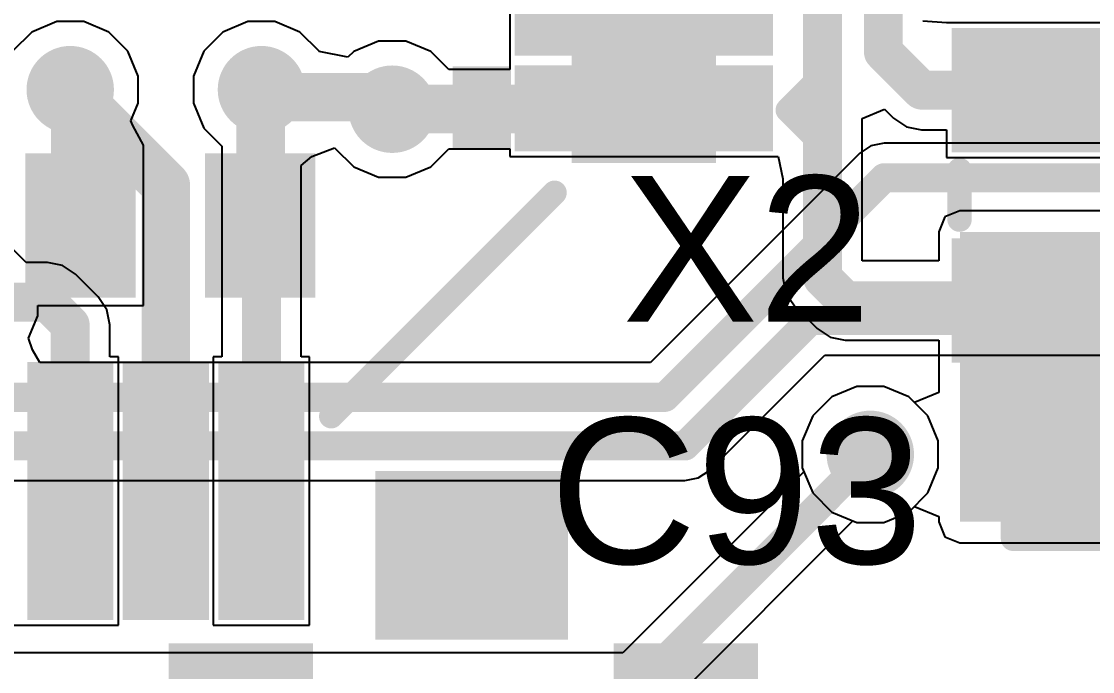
# Model space of a CAD drawing. Header units: millimetres. Extents: x -12 to 5428, y 0 to 5422.
# Drawn here: x 27.2 to 32.8, y 19.79 to 23.19 of the extents above; entities that cross this region are included whole.
import ezdxf

# ---------------------------------------------------------------- set-up
doc = ezdxf.new("R2010")
doc.units = ezdxf.units.MM
for name, color, linetype in [('BottomLayer', 5, 'Continuous'), ('BottomPaste', 16, 'Continuous'), ('BottomSolder', 6, 'Continuous'), ('TopLayer', 1, 'Continuous'), ('TopOverlay', 2, 'Continuous'), ('TopPaste', 8, 'Continuous'), ('TopSolder', 216, 'Continuous'), ('ViaHoleLayer', 16, 'Continuous')]:
    doc.layers.add(name, color=color, linetype=linetype)
doc.styles.add('Arial', font='', dxfattribs={"height": 0.2})
doc.styles.get('Arial').set_extended_font_data('Arial')

# ---------------------------------------------------------------- blocks, each defined once
blk = doc.blocks.new('64_LQFP__10_10__1')
at = {"layer": 'TopLayer'}
for points in [[(-3.6, 6.35), (-3.6, 5.15), (-3.9, 5.15), (-3.9, 6.35)], [(-3.1, 6.35), (-3.1, 5.15), (-3.4, 5.15), (-3.4, 6.35)], [(-2.6, 6.35), (-2.6, 5.15), (-2.9, 5.15), (-2.9, 6.35)], [(-6.35, 3.9), (-5.15, 3.9), (-5.15, 3.6), (-6.35, 3.6)], [(-6.35, 3.4), (-5.15, 3.4), (-5.15, 3.1), (-6.35, 3.1)]]:
    blk.add_hatch(color=1, dxfattribs=at).paths.add_polyline_path(points)
at = {"layer": 'TopOverlay'}
blk.add_hatch(color=2, dxfattribs=at).paths.add_polyline_path([(-5.0546, 3.5306), (-4.7498, 3.5306), (-4.7498, 3.9624), (-5.0546, 3.9624)])
at = {"layer": 'TopPaste'}
for points in [[(-3.6, 6.35), (-3.6, 5.15), (-3.9, 5.15), (-3.9, 6.35)], [(-3.1, 6.35), (-3.1, 5.15), (-3.4, 5.15), (-3.4, 6.35)], [(-2.6, 6.35), (-2.6, 5.15), (-2.9, 5.15), (-2.9, 6.35)], [(-6.35, 3.9), (-5.15, 3.9), (-5.15, 3.6), (-6.35, 3.6)], [(-6.35, 3.4), (-5.15, 3.4), (-5.15, 3.1), (-6.35, 3.1)]]:
    blk.add_hatch(color=8, dxfattribs=at).paths.add_polyline_path(points)
at = {"layer": 'TopSolder'}
for points in [[(-3.525, 6.425), (-3.525, 5.075), (-3.975, 5.075), (-3.975, 6.425)], [(-3.025, 6.425), (-3.025, 5.075), (-3.475, 5.075), (-3.475, 6.425)], [(-2.525, 6.425), (-2.525, 5.075), (-2.975, 5.075), (-2.975, 6.425)], [(-6.425, 3.975), (-5.075, 3.975), (-5.075, 3.525), (-6.425, 3.525)], [(-6.425, 3.475), (-5.075, 3.475), (-5.075, 3.025), (-6.425, 3.025)]]:
    blk.add_hatch(color=216, dxfattribs=at).paths.add_polyline_path(points)
at = {"layer": 'TopOverlay', "const_width": 0.127}
for points in [[(-4.1148, 5.3594), (-5.2832, 4.191)], [(-6.6294, 3.8862), (-6.6294, 3.6322)], [(-6.5024, 3.7592), (-6.6294, 3.8862)], [(-6.5024, 3.7592), (-6.6294, 3.6322)]]:
    blk.add_lwpolyline(points, dxfattribs=at)
at = {"layer": 'TopOverlay', "const_width": 0.0635}
for points in [[(-4.1465, 5.3594, 1), (-4.083, 5.3594, 1)], [(-5.3149, 4.191, 1), (-5.2514, 4.191, 1)], [(-6.6611, 3.8862, 1), (-6.5976, 3.8862, 1)], [(-6.6611, 3.8862, 1), (-6.5976, 3.8862, 1)], [(-6.5341, 3.7592, 1), (-6.4706, 3.7592, 1)], [(-6.5341, 3.7592, 1), (-6.4706, 3.7592, 1)], [(-6.6611, 3.6322, 1), (-6.5976, 3.6322, 1)], [(-6.6611, 3.6322, 1), (-6.5976, 3.6322, 1)]]:
    blk.add_lwpolyline(points, format="xyb", close=True, dxfattribs=at)
blk = doc.blocks.new('SMD1610_2P_52')
at = {"layer": 'TopLayer'}
for points in [[(-0.8, 0.5), (-0.3, 0.5), (-0.3, -0.5), (-0.8, -0.5)], [(0.3, 0.5), (0.8, 0.5), (0.8, -0.5), (0.3, -0.5)]]:
    blk.add_hatch(color=1, dxfattribs=at).paths.add_polyline_path(points)
at = {"layer": 'TopPaste'}
for points in [[(-0.8, 0.5), (-0.3, 0.5), (-0.3, -0.5), (-0.8, -0.5)], [(0.3, 0.5), (0.8, 0.5), (0.8, -0.5), (0.3, -0.5)]]:
    blk.add_hatch(color=8, dxfattribs=at).paths.add_polyline_path(points)
at = {"layer": 'TopSolder'}
for points in [[(-0.875, 0.575), (-0.225, 0.575), (-0.225, -0.575), (-0.875, -0.575)], [(0.225, 0.575), (0.875, 0.575), (0.875, -0.575), (0.225, -0.575)]]:
    blk.add_hatch(color=216, dxfattribs=at).paths.add_polyline_path(points)
at = {"layer": 'TopOverlay', "const_width": 0.127}
for points in [[(-0.127, 0.5334), (0.133, 0.5334)], [(-0.127, -0.5334), (0.133, -0.5334)]]:
    blk.add_lwpolyline(points, dxfattribs=at)
at = {"layer": 'TopOverlay', "const_width": 0.0635}
for points in [[(-0.1588, 0.5334, 1), (-0.0953, 0.5334, 1)], [(0.1012, 0.5334, 1), (0.1647, 0.5334, 1)], [(-0.1588, -0.5334, 1), (-0.0953, -0.5334, 1)], [(0.1012, -0.5334, 1), (0.1647, -0.5334, 1)]]:
    blk.add_lwpolyline(points, format="xyb", close=True, dxfattribs=at)
blk = doc.blocks.new('C___0402_B_127')
at = {"layer": 'BottomLayer'}
for points in [[(-0.2413, 0.3175), (-0.2413, -0.3175), (-0.6985, -0.3175), (-0.6985, 0.3175)], [(0.6985, 0.3175), (0.6985, -0.3175), (0.2413, -0.3175), (0.2413, 0.3175)]]:
    blk.add_hatch(color=5, dxfattribs=at).paths.add_polyline_path(points)
at = {"layer": 'BottomPaste'}
for points in [[(-0.2413, 0.3175), (-0.2413, -0.3175), (-0.6985, -0.3175), (-0.6985, 0.3175)], [(0.6985, 0.3175), (0.6985, -0.3175), (0.2413, -0.3175), (0.2413, 0.3175)]]:
    blk.add_hatch(color=16, dxfattribs=at).paths.add_polyline_path(points)
at = {"layer": 'BottomSolder'}
for points in [[(-0.1813, 0.3775), (-0.1813, -0.3775), (-0.7585, -0.3775), (-0.7585, 0.3775)], [(0.7585, 0.3775), (0.7585, -0.3775), (0.1813, -0.3775), (0.1813, 0.3775)]]:
    blk.add_hatch(color=6, dxfattribs=at).paths.add_polyline_path(points)
blk = doc.blocks.new('C___0402_B_132')
at = {"layer": 'BottomLayer'}
for points in [[(-0.2413, 0.3175), (-0.2413, -0.3175), (-0.6985, -0.3175), (-0.6985, 0.3175)], [(0.6985, 0.3175), (0.6985, -0.3175), (0.2413, -0.3175), (0.2413, 0.3175)]]:
    blk.add_hatch(color=5, dxfattribs=at).paths.add_polyline_path(points)
at = {"layer": 'BottomPaste'}
for points in [[(-0.2413, 0.3175), (-0.2413, -0.3175), (-0.6985, -0.3175), (-0.6985, 0.3175)], [(0.6985, 0.3175), (0.6985, -0.3175), (0.2413, -0.3175), (0.2413, 0.3175)]]:
    blk.add_hatch(color=16, dxfattribs=at).paths.add_polyline_path(points)
at = {"layer": 'BottomSolder'}
for points in [[(-0.1813, 0.3775), (-0.1813, -0.3775), (-0.7585, -0.3775), (-0.7585, 0.3775)], [(0.7585, 0.3775), (0.7585, -0.3775), (0.1813, -0.3775), (0.1813, 0.3775)]]:
    blk.add_hatch(color=6, dxfattribs=at).paths.add_polyline_path(points)
blk = doc.blocks.new('C___0402_137')
at = {"layer": 'TopLayer'}
for points in [[(-0.6985, -0.3175), (-0.6985, 0.3175), (-0.2413, 0.3175), (-0.2413, -0.3175)], [(0.2413, -0.3175), (0.2413, 0.3175), (0.6985, 0.3175), (0.6985, -0.3175)]]:
    blk.add_hatch(color=1, dxfattribs=at).paths.add_polyline_path(points)
at = {"layer": 'TopPaste'}
for points in [[(-0.6985, -0.3175), (-0.6985, 0.3175), (-0.2413, 0.3175), (-0.2413, -0.3175)], [(0.2413, -0.3175), (0.2413, 0.3175), (0.6985, 0.3175), (0.6985, -0.3175)]]:
    blk.add_hatch(color=8, dxfattribs=at).paths.add_polyline_path(points)
at = {"layer": 'TopSolder'}
for points in [[(-0.7585, -0.3775), (-0.7585, 0.3775), (-0.1813, 0.3775), (-0.1813, -0.3775)], [(0.1813, -0.3775), (0.1813, 0.3775), (0.7585, 0.3775), (0.7585, -0.3775)]]:
    blk.add_hatch(color=216, dxfattribs=at).paths.add_polyline_path(points)
at = {"layer": 'TopOverlay', "const_width": 0.127}
for points in [[(-0.7874, 0.4064), (-0.2794, 0.4064)], [(-0.7874, -0.4064), (-0.7874, 0.4064)], [(0.2794, 0.4064), (0.7874, 0.4064)], [(0.7874, -0.4064), (0.7874, 0.4064)], [(-0.7874, -0.4064), (-0.2794, -0.4064)], [(0.2794, -0.4064), (0.7874, -0.4064)]]:
    blk.add_lwpolyline(points, dxfattribs=at)
at = {"layer": 'TopOverlay', "const_width": 0.0635}
for points in [[(-0.8192, 0.4064, 1), (-0.7557, 0.4064, 1)], [(-0.8192, 0.4064, 1), (-0.7557, 0.4064, 1)], [(-0.3112, 0.4064, 1), (-0.2477, 0.4064, 1)], [(0.2476, 0.4064, 1), (0.3111, 0.4064, 1)], [(0.7556, 0.4064, 1), (0.8191, 0.4064, 1)], [(0.7556, 0.4064, 1), (0.8191, 0.4064, 1)], [(-0.8192, -0.4064, 1), (-0.7557, -0.4064, 1)], [(-0.8192, -0.4064, 1), (-0.7557, -0.4064, 1)], [(-0.3112, -0.4064, 1), (-0.2477, -0.4064, 1)], [(0.2476, -0.4064, 1), (0.3111, -0.4064, 1)], [(0.7556, -0.4064, 1), (0.8191, -0.4064, 1)], [(0.7556, -0.4064, 1), (0.8191, -0.4064, 1)]]:
    blk.add_lwpolyline(points, format="xyb", close=True, dxfattribs=at)
blk = doc.blocks.new('C___0402_B_148')
at = {"layer": 'BottomLayer'}
for points in [[(-0.2413, 0.3175), (-0.2413, -0.3175), (-0.6985, -0.3175), (-0.6985, 0.3175)], [(0.6985, 0.3175), (0.6985, -0.3175), (0.2413, -0.3175), (0.2413, 0.3175)]]:
    blk.add_hatch(color=5, dxfattribs=at).paths.add_polyline_path(points)
at = {"layer": 'BottomPaste'}
for points in [[(-0.2413, 0.3175), (-0.2413, -0.3175), (-0.6985, -0.3175), (-0.6985, 0.3175)], [(0.6985, 0.3175), (0.6985, -0.3175), (0.2413, -0.3175), (0.2413, 0.3175)]]:
    blk.add_hatch(color=16, dxfattribs=at).paths.add_polyline_path(points)
at = {"layer": 'BottomSolder'}
for points in [[(-0.1813, 0.3775), (-0.1813, -0.3775), (-0.7585, -0.3775), (-0.7585, 0.3775)], [(0.7585, 0.3775), (0.7585, -0.3775), (0.1813, -0.3775), (0.1813, 0.3775)]]:
    blk.add_hatch(color=6, dxfattribs=at).paths.add_polyline_path(points)
blk = doc.blocks.new('CAP_0603_B_149')
at = {"layer": 'BottomLayer'}
for points in [[(-1.143, -0.4445), (-1.143, 0.4445), (-0.381, 0.4445), (-0.381, -0.4445)], [(0.381, -0.4445), (0.381, 0.4445), (1.143, 0.4445), (1.143, -0.4445)]]:
    blk.add_hatch(color=5, dxfattribs=at).paths.add_polyline_path(points)
at = {"layer": 'BottomPaste'}
for points in [[(-1.143, -0.4445), (-1.143, 0.4445), (-0.381, 0.4445), (-0.381, -0.4445)], [(0.381, -0.4445), (0.381, 0.4445), (1.143, 0.4445), (1.143, -0.4445)]]:
    blk.add_hatch(color=16, dxfattribs=at).paths.add_polyline_path(points)
at = {"layer": 'BottomSolder'}
for points in [[(-1.203, -0.5045), (-1.203, 0.5045), (-0.321, 0.5045), (-0.321, -0.5045)], [(0.321, -0.5045), (0.321, 0.5045), (1.203, 0.5045), (1.203, -0.5045)]]:
    blk.add_hatch(color=6, dxfattribs=at).paths.add_polyline_path(points)
blk = doc.blocks.new('C___0402_B_151')
at = {"layer": 'BottomLayer'}
for points in [[(-0.2413, 0.3175), (-0.2413, -0.3175), (-0.6985, -0.3175), (-0.6985, 0.3175)], [(0.6985, 0.3175), (0.6985, -0.3175), (0.2413, -0.3175), (0.2413, 0.3175)]]:
    blk.add_hatch(color=5, dxfattribs=at).paths.add_polyline_path(points)
at = {"layer": 'BottomPaste'}
for points in [[(-0.2413, 0.3175), (-0.2413, -0.3175), (-0.6985, -0.3175), (-0.6985, 0.3175)], [(0.6985, 0.3175), (0.6985, -0.3175), (0.2413, -0.3175), (0.2413, 0.3175)]]:
    blk.add_hatch(color=16, dxfattribs=at).paths.add_polyline_path(points)
at = {"layer": 'BottomSolder'}
for points in [[(-0.1813, 0.3775), (-0.1813, -0.3775), (-0.7585, -0.3775), (-0.7585, 0.3775)], [(0.7585, 0.3775), (0.7585, -0.3775), (0.1813, -0.3775), (0.1813, 0.3775)]]:
    blk.add_hatch(color=6, dxfattribs=at).paths.add_polyline_path(points)

msp = doc.modelspace()

# ---------------------------------------------------------------- hatches: boundary and pattern name
at = {"layer": 'BottomLayer'}
h = msp.add_hatch(color=5, dxfattribs=at)
edge = h.paths.add_edge_path()
edge.add_arc((27.4546, 22.8298), 0.2286, 0, 360)
h = msp.add_hatch(color=5, dxfattribs=at)
edge = h.paths.add_edge_path()
edge.add_arc((28.4546, 22.8298), 0.2286, 0, 360)
h = msp.add_hatch(color=5, dxfattribs=at)
edge = h.paths.add_edge_path()
edge.add_arc((29.1385, 22.7278), 0.2286, 0, 360)
h = msp.add_hatch(color=5, dxfattribs=at)
edge = h.paths.add_edge_path()
edge.add_arc((31.639, 20.9238), 0.2286, 0, 360)
at = {"layer": 'TopLayer'}
h = msp.add_hatch(color=1, dxfattribs=at)
edge = h.paths.add_edge_path()
edge.add_arc((27.4546, 22.8298), 0.2286, 0, 360)
h = msp.add_hatch(color=1, dxfattribs=at)
edge = h.paths.add_edge_path()
edge.add_arc((28.4546, 22.8298), 0.2286, 0, 360)
h = msp.add_hatch(color=1, dxfattribs=at)
edge = h.paths.add_edge_path()
edge.add_arc((29.1385, 22.7278), 0.2286, 0, 360)
msp.add_hatch(color=1, dxfattribs=at).paths.add_polyline_path([(32.1072, 20.5715), (33.139, 20.5715), (33.139, 22.0869), (32.1072, 22.0869)])
h = msp.add_hatch(color=1, dxfattribs=at)
edge = h.paths.add_edge_path()
edge.add_arc((31.639, 20.9238), 0.2286, 0, 360)
at = {"layer": 'ViaHoleLayer'}
h = msp.add_hatch(color=16, dxfattribs=at)
edge = h.paths.add_edge_path()
edge.add_arc((27.4546, 22.8298), 0.1016, 0, 360)
h = msp.add_hatch(color=16, dxfattribs=at)
edge = h.paths.add_edge_path()
edge.add_arc((28.4546, 22.8298), 0.1016, 0, 360)
h = msp.add_hatch(color=16, dxfattribs=at)
edge = h.paths.add_edge_path()
edge.add_arc((29.1385, 22.7278), 0.1016, 0, 360)
h = msp.add_hatch(color=16, dxfattribs=at)
edge = h.paths.add_edge_path()
edge.add_arc((31.639, 20.9238), 0.1016, 0, 360)

# ---------------------------------------------------------------- linework, layer by layer
at = {"layer": 'BottomLayer'}
for p, q in [((27.3839, 23.1854), (27.2532, 23.1312)), ((27.5253, 23.1854), (27.3839, 23.1854)), ((27.656, 23.1312), (27.5253, 23.1854)), ((27.2532, 23.1312), (27.1531, 23.0312)), ((27.7561, 23.0312), (27.656, 23.1312)), ((27.8102, 22.9005), (27.7561, 23.0312)), ((27.8102, 22.759), (27.8102, 22.9005)), ((27.7718, 22.6663), (27.8102, 22.759)), ((27.7828, 22.6435), (27.7718, 22.6663)), ((27.8379, 22.5393), (27.7828, 22.6435)), ((27.8379, 21.7011), (27.8379, 22.5393)), ((27.8379, 22.5393), (27.8379, 22.5393)), ((31.6422, 22.5367), (31.5834, 22.4974)), ((31.7115, 22.5505), (31.6422, 22.5367)), ((33.5166, 22.5505), (31.7115, 22.5505)), ((31.5834, 22.4974), (30.4893, 21.4033)), ((27.2848, 21.6487), (27.2848, 21.7011)), ((27.2848, 21.7011), (27.8379, 21.7011)), ((27.2358, 21.5303), (27.2848, 21.6487)), ((27.2574, 21.4709), (27.2358, 21.5303)), ((27.2956, 21.4033), (27.2574, 21.4709)), ((30.4893, 21.4033), (27.2956, 21.4033)), ((30.7978, 20.8399), (31.4004, 21.4425)), ((31.4004, 21.4425), (34.8304, 21.4425)), ((31.5683, 21.2794), (31.4376, 21.2253)), ((31.7097, 21.2794), (31.5683, 21.2794)), ((31.8404, 21.2253), (31.7097, 21.2794)), ((31.4376, 21.2253), (31.3375, 21.1252)), ((31.9404, 21.1252), (31.8404, 21.2253)), ((31.3375, 21.1252), (31.2834, 20.9945)), ((31.9946, 20.9945), (31.9404, 21.1252)), ((31.2834, 20.9945), (31.2834, 20.8531)), ((31.9946, 20.8531), (31.9946, 20.9945)), ((30.739, 20.8006), (30.7978, 20.8399)), ((31.2834, 20.8531), (31.3375, 20.7224)), ((31.9404, 20.7224), (31.9946, 20.8531)), ((26.6481, 20.7868), (30.6696, 20.7868)), ((30.6696, 20.7868), (30.739, 20.8006)), ((31.3375, 20.7224), (31.4376, 20.6223)), ((31.8404, 20.6223), (31.9404, 20.7224)), ((31.4376, 20.6223), (31.5683, 20.5682)), ((31.7097, 20.5682), (31.8404, 20.6223)), ((31.5683, 20.5682), (31.7097, 20.5682))]:
    msp.add_line(p, q, dxfattribs=at)
for points, const_width in [([(27.4546, 22.8298), (27.4812, 22.8032)], 0.254), ([(27.4812, 22.1468), (27.4812, 22.8032)], 0.254), ([(28.451, 22.1238), (28.451, 22.8263)], 0.254), ([(28.4546, 22.8298), (28.4935, 22.7909)], 0.254), ([(28.4935, 22.7909), (29.0204, 22.7909)], 0.254), ([(29.0204, 22.7909), (29.0835, 22.7278)], 0.254), ([(30.4488, 22.7289), (30.4546, 22.7347)], 0.254), ([(29.0835, 22.7278), (29.1385, 22.7278)], 0.254), ([(29.1385, 22.7278), (29.1396, 22.7289)], 0.254), ([(29.1396, 22.7289), (30.4488, 22.7289)], 0.254), ([(30.5644, 21.222), (31.7115, 22.3692)], 0.1524), ([(31.7115, 22.3692), (35.2479, 22.3692)], 0.1524), ([(27.4812, 22.1468), (27.5077, 22.1202)], 0.254), ([(28.4475, 22.1202), (28.451, 22.1238)], 0.254), ([(30.6696, 20.968), (31.3253, 21.6238)], 0.1524), ([(31.3253, 21.6238), (35.2479, 21.6238)], 0.1524), ([(26.816, 21.222), (30.5644, 21.222)], 0.1524), ([(26.6481, 20.968), (30.6696, 20.968)], 0.1524)]:
    msp.add_lwpolyline(points, dxfattribs=dict(at, const_width=const_width))
for points, const_width in [([(27.3911, 22.8298, 1), (27.5181, 22.8298, 1)], 0.127), ([(27.4177, 22.8032, 1), (27.5447, 22.8032, 1)], 0.127), ([(27.4177, 22.8032, 1), (27.5447, 22.8032, 1)], 0.127), ([(28.3875, 22.8263, 1), (28.5145, 22.8263, 1)], 0.127), ([(28.3911, 22.8298, 1), (28.5181, 22.8298, 1)], 0.127), ([(28.43, 22.7909, 1), (28.557, 22.7909, 1)], 0.127), ([(28.43, 22.7909, 1), (28.557, 22.7909, 1)], 0.127), ([(28.9569, 22.7909, 1), (29.0839, 22.7909, 1)], 0.127), ([(28.9569, 22.7909, 1), (29.0839, 22.7909, 1)], 0.127), ([(30.3911, 22.7347, 1), (30.5181, 22.7347, 1)], 0.127), ([(29.02, 22.7278, 1), (29.147, 22.7278, 1)], 0.127), ([(29.02, 22.7278, 1), (29.147, 22.7278, 1)], 0.127), ([(29.075, 22.7278, 1), (29.202, 22.7278, 1)], 0.127), ([(29.075, 22.7278, 1), (29.202, 22.7278, 1)], 0.127), ([(29.0761, 22.7289, 1), (29.2031, 22.7289, 1)], 0.127), ([(29.0761, 22.7289, 1), (29.2031, 22.7289, 1)], 0.127), ([(30.3853, 22.7289, 1), (30.5123, 22.7289, 1)], 0.127), ([(30.3853, 22.7289, 1), (30.5123, 22.7289, 1)], 0.127), ([(31.6734, 22.3692, 1), (31.7496, 22.3692, 1)], 0.0762), ([(31.6734, 22.3692, 1), (31.7496, 22.3692, 1)], 0.0762), ([(27.4177, 22.1468, 1), (27.5447, 22.1468, 1)], 0.127), ([(27.4177, 22.1468, 1), (27.5447, 22.1468, 1)], 0.127), ([(27.4442, 22.1202, 1), (27.5712, 22.1202, 1)], 0.127), ([(28.384, 22.1202, 1), (28.511, 22.1202, 1)], 0.127), ([(28.3875, 22.1238, 1), (28.5145, 22.1238, 1)], 0.127), ([(28.3875, 22.1238, 1), (28.5145, 22.1238, 1)], 0.127), ([(31.2872, 21.6238, 1), (31.3634, 21.6238, 1)], 0.0762), ([(31.2872, 21.6238, 1), (31.3634, 21.6238, 1)], 0.0762), ([(30.5263, 21.222, 1), (30.6025, 21.222, 1)], 0.0762), ([(30.5263, 21.222, 1), (30.6025, 21.222, 1)], 0.0762), ([(30.6315, 20.968, 1), (30.7077, 20.968, 1)], 0.0762), ([(30.6315, 20.968, 1), (30.7077, 20.968, 1)], 0.0762)]:
    msp.add_lwpolyline(points, format="xyb", close=True, dxfattribs=dict(at, const_width=const_width))
at = {"layer": 'TopLayer'}
for p, q in [((29.753, 23.9808), (29.753, 22.935)), ((28.3839, 23.1854), (28.2532, 23.1312)), ((28.5253, 23.1854), (28.3839, 23.1854)), ((28.656, 23.1312), (28.5253, 23.1854)), ((32.0374, 23.179), (31.9144, 23.1887)), ((33.2406, 23.179), (32.0374, 23.179)), ((32.0374, 23.179), (32.0374, 23.179)), ((28.2532, 23.1312), (28.1531, 23.0312)), ((28.7561, 23.0312), (28.656, 23.1312)), ((29.0677, 23.0834), (28.937, 23.0293)), ((29.2092, 23.0834), (29.0677, 23.0834)), ((29.3399, 23.0293), (29.2092, 23.0834)), ((28.1531, 23.0312), (28.099, 22.9005)), ((28.757, 23.0289), (28.7561, 23.0312)), ((28.9068, 22.9991), (28.757, 23.0289)), ((28.937, 23.0293), (28.9068, 22.9991)), ((29.4342, 22.935), (29.3399, 23.0293)), ((29.753, 22.935), (29.4342, 22.935)), ((28.099, 22.9005), (28.099, 22.759)), ((28.099, 22.759), (28.1531, 22.6283)), ((31.5962, 22.6795), (31.7136, 22.7281)), ((31.7136, 22.7281), (31.7607, 22.6809)), ((31.5962, 21.9346), (31.5962, 22.6795)), ((31.7607, 22.6809), (31.7607, 22.6809)), ((31.7607, 22.6809), (31.8279, 22.636)), ((31.8279, 22.636), (31.9072, 22.6202)), ((28.1531, 22.6283), (28.2474, 22.534)), ((31.9072, 22.6202), (32.0374, 22.6202)), ((32.0374, 22.6202), (32.0374, 22.4758)), ((28.2474, 22.534), (28.2474, 21.434)), ((28.7187, 22.4814), (28.837, 22.5264)), ((28.837, 22.5264), (28.937, 22.4263)), ((29.3399, 22.4263), (29.4342, 22.5206)), ((29.4342, 22.5206), (29.753, 22.5206)), ((29.753, 22.5206), (29.753, 22.4808)), ((28.6618, 22.4339), (28.7187, 22.4814)), ((29.753, 22.4808), (31.1562, 22.4808)), ((31.1562, 22.4808), (31.1819, 22.3644)), ((32.0374, 22.4758), (33.2406, 22.4758)), ((28.6618, 21.434), (28.6618, 22.4339)), ((28.937, 22.4263), (29.0677, 22.3722)), ((29.2092, 22.3722), (29.3399, 22.4263)), ((29.0677, 22.3722), (29.2092, 22.3722)), ((31.1819, 22.3644), (31.1819, 21.8465)), ((32.1072, 22.1969), (32.0294, 22.1647)), ((33.139, 22.1969), (32.1072, 22.1969)), ((32.0294, 22.1647), (31.9972, 22.0869)), ((31.9972, 22.0869), (31.9972, 21.9346)), ((27.2249, 21.9267), (27.1306, 22.0209)), ((27.3356, 21.9267), (27.2249, 21.9267)), ((27.4149, 21.9109), (27.3356, 21.9267)), ((27.3356, 21.9267), (27.3356, 21.9267)), ((27.4821, 21.866), (27.4149, 21.9109)), ((31.9972, 21.9346), (31.5962, 21.9346)), ((27.6011, 21.7469), (27.4821, 21.866)), ((31.1819, 21.8465), (31.1819, 21.8465)), ((31.1819, 21.8465), (31.1976, 21.7672)), ((27.646, 21.6797), (27.6011, 21.7469)), ((31.1976, 21.7672), (31.2426, 21.7)), ((31.2426, 21.7), (31.3616, 21.5809)), ((27.6618, 21.6004), (27.646, 21.6797)), ((27.6618, 21.434), (27.6618, 21.6004)), ((27.6618, 21.6004), (27.6618, 21.6004)), ((31.3616, 21.5809), (31.4288, 21.536)), ((31.4288, 21.536), (31.5081, 21.5203)), ((31.5081, 21.5203), (31.5081, 21.5203)), ((31.5081, 21.5203), (31.9972, 21.5203)), ((31.9972, 21.5203), (31.9972, 21.248)), ((27.7062, 21.434), (27.6618, 21.434)), ((27.7062, 20.0308), (27.7062, 21.434)), ((28.2474, 21.434), (28.203, 21.434)), ((28.203, 21.434), (28.203, 20.0308)), ((28.7062, 21.434), (28.6618, 21.434)), ((28.7062, 20.0308), (28.7062, 21.434)), ((31.5683, 21.2794), (31.4376, 21.2253)), ((31.7097, 21.2794), (31.5683, 21.2794)), ((31.8404, 21.2253), (31.7097, 21.2794)), ((31.9972, 21.248), (31.8702, 21.1954)), ((31.4376, 21.2253), (31.3375, 21.1252)), ((31.8702, 21.1954), (31.8404, 21.2253)), ((31.3375, 21.1252), (31.2834, 20.9945)), ((31.2834, 20.9945), (31.2834, 20.8531)), ((31.2834, 20.8531), (31.2917, 20.8329)), ((31.2917, 20.8329), (30.3449, 19.8861)), ((31.7097, 20.5682), (31.8404, 20.6223)), ((31.8404, 20.6223), (31.8702, 20.6522)), ((31.8702, 20.6522), (31.9972, 20.5995)), ((30.5482, 19.5766), (31.5481, 20.5765)), ((31.5481, 20.5765), (31.5683, 20.5682)), ((31.5683, 20.5682), (31.7097, 20.5682)), ((31.9972, 20.5995), (31.9972, 20.5715)), ((31.9972, 20.5715), (32.0294, 20.4937)), ((32.0294, 20.4937), (32.1072, 20.4615)), ((32.1072, 20.4615), (33.139, 20.4615)), ((24.5084, 20.0308), (27.7062, 20.0308)), ((28.203, 20.0308), (28.7062, 20.0308)), ((30.3449, 19.8861), (24.4523, 19.8861))]:
    msp.add_line(p, q, dxfattribs=at)
for points, const_width in [([(31.7072, 23.0274), (31.7072, 23.9506)], 0.2032), ([(31.3891, 21.8465), (31.3891, 23.6157)], 0.2032), ([(31.7072, 23.0274), (31.9072, 22.8274)], 0.2032), ([(27.4546, 22.8298), (27.9546, 22.3297)], 0.254), ([(28.4546, 20.7324), (28.4546, 22.8298)], 0.2032), ([(31.9072, 22.8274), (32.639, 22.8274)], 0.2032), ([(32.639, 22.8274), (33.8582, 22.8274)], 0.2032), ([(29.1385, 22.7278), (30.45, 22.7278)], 0.2032), ([(30.45, 22.7278), (30.4546, 22.7324)], 0.2032), ([(27.9546, 20.7324), (27.9546, 22.3297)], 0.254), ([(31.3891, 21.8465), (31.5081, 21.7274)], 0.2032), ([(26.9292, 21.7195), (27.3356, 21.7195)], 0.2032), ([(27.3356, 21.7195), (27.4546, 21.6004)], 0.2032), ([(31.5081, 21.7274), (32.639, 21.7274)], 0.2032), ([(27.4546, 20.7324), (27.4546, 21.6004)], 0.2032), ([(30.42, 19.7048), (31.639, 20.9238)], 0.1524)]:
    msp.add_lwpolyline(points, dxfattribs=dict(at, const_width=const_width))
for points, const_width in [([(31.6564, 23.0274, 1), (31.758, 23.0274, 1)], 0.1016), ([(31.6564, 23.0274, 1), (31.758, 23.0274, 1)], 0.1016), ([(27.3911, 22.8298, 1), (27.5181, 22.8298, 1)], 0.127), ([(28.4038, 22.8298, 1), (28.5054, 22.8298, 1)], 0.1016), ([(31.8564, 22.8274, 1), (31.958, 22.8274, 1)], 0.1016), ([(31.8564, 22.8274, 1), (31.958, 22.8274, 1)], 0.1016), ([(32.5882, 22.8274, 1), (32.6898, 22.8274, 1)], 0.1016), ([(32.5882, 22.8274, 1), (32.6898, 22.8274, 1)], 0.1016), ([(29.0877, 22.7278, 1), (29.1893, 22.7278, 1)], 0.1016), ([(30.3992, 22.7278, 1), (30.5008, 22.7278, 1)], 0.1016), ([(30.3992, 22.7278, 1), (30.5008, 22.7278, 1)], 0.1016), ([(30.4038, 22.7324, 1), (30.5054, 22.7324, 1)], 0.1016), ([(27.8911, 22.3297, 1), (28.0181, 22.3297, 1)], 0.127), ([(27.8911, 22.3297, 1), (28.0181, 22.3297, 1)], 0.127), ([(31.3383, 21.8465, 1), (31.4399, 21.8465, 1)], 0.1016), ([(31.3383, 21.8465, 1), (31.4399, 21.8465, 1)], 0.1016), ([(27.2848, 21.7195, 1), (27.3864, 21.7195, 1)], 0.1016), ([(27.2848, 21.7195, 1), (27.3864, 21.7195, 1)], 0.1016), ([(31.4573, 21.7274, 1), (31.5589, 21.7274, 1)], 0.1016), ([(31.4573, 21.7274, 1), (31.5589, 21.7274, 1)], 0.1016), ([(32.5882, 21.7274, 1), (32.6898, 21.7274, 1)], 0.1016), ([(27.4038, 21.6004, 1), (27.5054, 21.6004, 1)], 0.1016), ([(27.4038, 21.6004, 1), (27.5054, 21.6004, 1)], 0.1016), ([(31.6009, 20.9238, 1), (31.6771, 20.9238, 1)], 0.0762), ([(27.8911, 20.7324, 1), (28.0181, 20.7324, 1)], 0.127), ([(27.4038, 20.7324, 1), (27.5054, 20.7324, 1)], 0.1016), ([(28.4038, 20.7324, 1), (28.5054, 20.7324, 1)], 0.1016)]:
    msp.add_lwpolyline(points, format="xyb", close=True, dxfattribs=dict(at, const_width=const_width))

# ---------------------------------------------------------------- block references
for name, p, rotation in [('64_LQFP__10_10__1', (24.7046, 26.4824), 180), ('C___0402_B_127', (30.4546, 23.2046), 270), ('SMD1610_2P_52', (32.639, 22.2774), 90), ('CAP_0603_B_149', (29.5541, 19.6343), 270), ('C___0402_B_148', (28.3464, 19.1771), 270), ('C___0402_B_151', (30.6736, 19.1771), 270)]:
    msp.add_blockref(name, p, dxfattribs=dict(rotation=rotation))
for name, p in [('C___0402_B_132', (27.9776, 22.1202)), ('C___0402_137', (33.1724, 20.889))]:
    msp.add_blockref(name, p)

# ---------------------------------------------------------------- texts
at = {"layer": 'TopOverlay', "style": 'Arial'}
for s, p in [('X2', (30.3424, 21.6171)), ('C93', (29.9616, 20.3524))]:
    msp.add_text(s, height=0.762, dxfattribs=at).set_placement(p)

doc.saveas('drawing.dxf')
